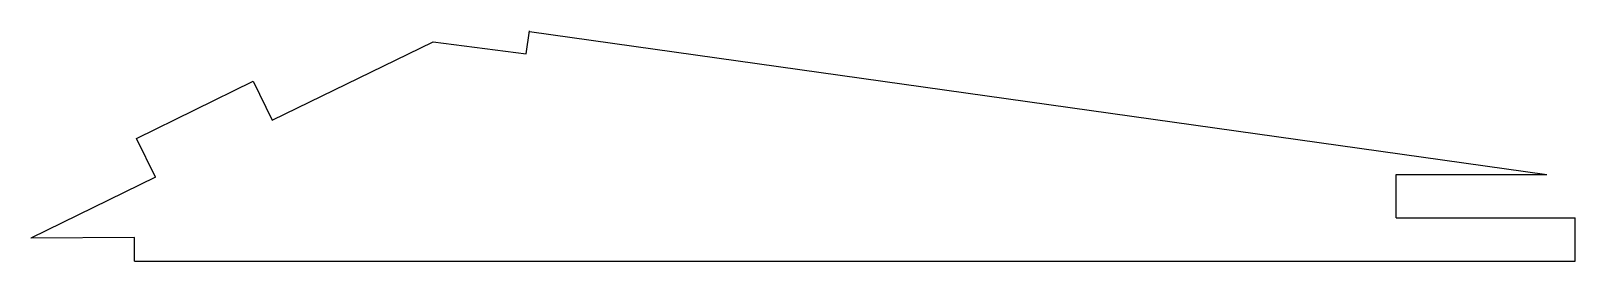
# Model space of a CAD drawing. Header units: inches. Extents: x 98.4 to 169.7, y 142.5 to 153.1.
import ezdxf

# ---------------------------------------------------------------- set-up
doc = ezdxf.new("R2010")
doc.units = ezdxf.units.IN
doc.header["$MEASUREMENT"] = 0
doc.layers.add('LAYER01', color=7, linetype='Continuous')

msp = doc.modelspace()

# ---------------------------------------------------------------- linework, layer by layer
for p, q in [((116.999, 152.622), (121.293, 152.066)), ((121.293, 152.066), (121.446, 153.125)), ((103.306, 148.168), (108.699, 150.799)), ((108.699, 150.799), (109.575, 149.001)), ((104.183, 146.371), (103.306, 148.168)), ((103.219, 143.587), (98.438, 143.569)), ((103.223, 142.504), (103.219, 143.587))]:
    msp.add_line(p, q)
at = {"layer": 'LAYER01'}
for p, q in [((109.575, 149.001), (116.999, 152.622)), ((121.442, 153.104), (168.403, 146.504)), ((104.183, 146.371), (98.438, 143.569)), ((161.449, 146.504), (168.403, 146.504)), ((161.449, 144.504), (161.449, 146.504)), ((161.449, 144.504), (169.705, 144.504)), ((169.705, 142.504), (169.705, 144.504)), ((103.223, 142.504), (169.705, 142.504))]:
    msp.add_line(p, q, dxfattribs=at)

doc.saveas('drawing.dxf')
